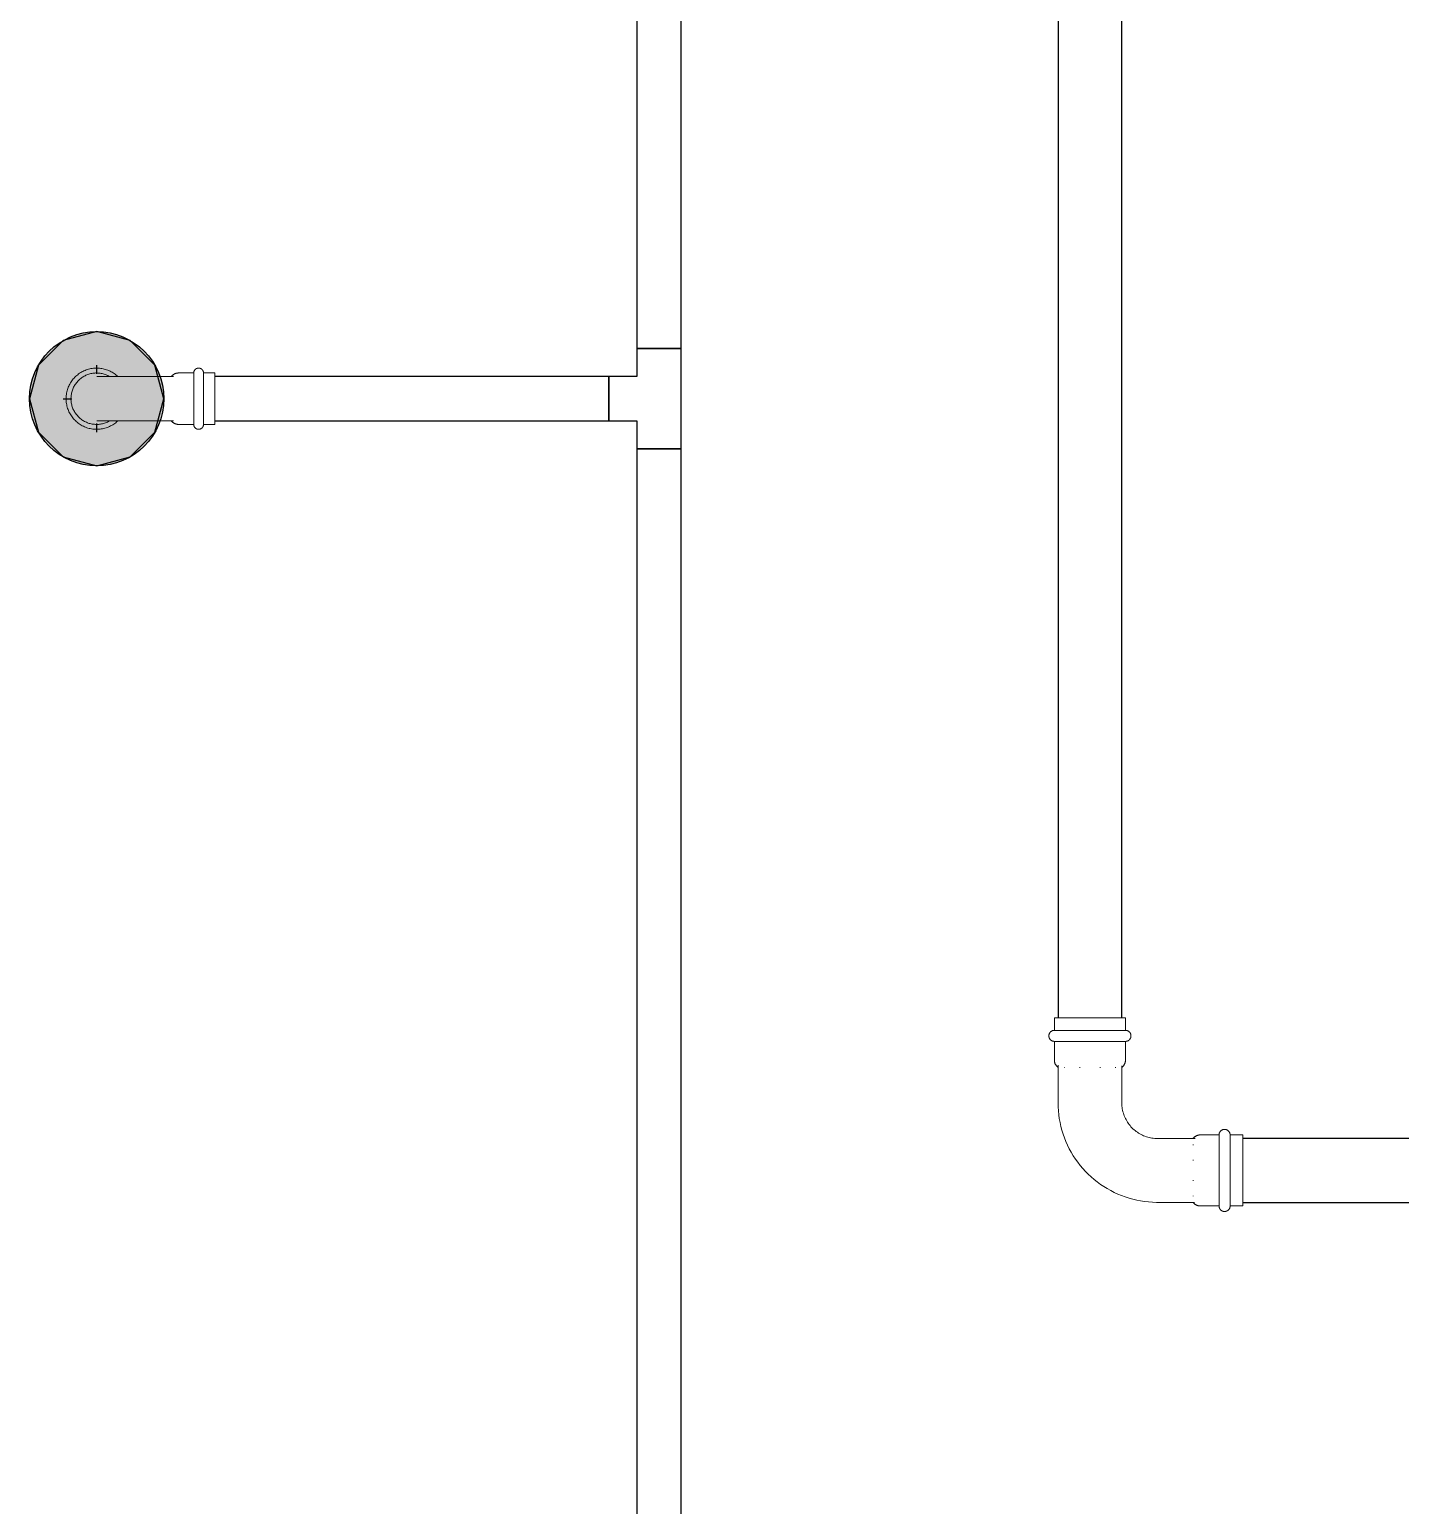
# Model space of a CAD drawing. Header units: inches. Extents: x -3327 to -1, y 8 to 1328.
# Drawn here: x -2952.58 to -2911.75, y 966.44 to 1010.41 of the extents above; entities that cross this region are included whole.
import ezdxf

# ---------------------------------------------------------------- set-up
doc = ezdxf.new("R2010")
doc.units = ezdxf.units.IN
doc.header["$MEASUREMENT"] = 0
doc.layers.add('P-PIPE', color=3, linetype='Continuous', lineweight=9)
doc.layers.add('X - REF - FP', color=7, linetype='Continuous', true_color=0xb90000)

# ---------------------------------------------------------------- blocks, each defined once
blk = doc.blocks.new('Victaulic-VicPress316-Elbow 90-45deg Style P568_P571 - Standard-V4-SECOND LEVEL')
at = {"layer": 'P-PIPE'}
for p, q in [((-1.059, 4.55), (-1.059, 4.174)), ((1.059, 4.55), (-1.059, 4.55)), ((1.059, 4.174), (1.059, 4.55)), ((-1.059, 4.174), (1.059, 4.174)), ((-1.059, 3.845), (-1.059, 3.289)), ((-1.059, 3.845), (1.059, 3.845)), ((1.059, 3.289), (1.059, 3.845)), ((-0.95, 3.136), (-0.95, 2.015)), ((0.95, 2.015), (0.95, 3.119)), ((-0.769, 3.071), (-0.753, 3.071)), ((-0.312, 3.071), (-0.294, 3.071)), ((0.294, 3.071), (0.312, 3.071)), ((0.753, 3.071), (0.769, 3.071)), ((-4.174, 1.059), (-4.55, 1.059)), ((-4.55, 1.059), (-4.55, -1.059)), ((-4.174, -1.059), (-4.174, 1.059)), ((-3.289, 1.059), (-3.845, 1.059)), ((-3.845, -1.059), (-3.845, 1.059)), ((-2.015, 0.95), (-3.119, 0.95)), ((-3.071, 0.753), (-3.071, 0.769)), ((-3.071, 0.294), (-3.071, 0.312)), ((-3.071, -0.312), (-3.071, -0.294)), ((-3.071, -0.769), (-3.071, -0.753)), ((-4.55, -1.059), (-4.174, -1.059)), ((-3.845, -1.059), (-3.289, -1.059)), ((-3.134, -0.95), (-2.015, -0.95))]:
    blk.add_line(p, q, dxfattribs=at)
at = {"layer": 'P-PIPE', "flags": 128}
for points in [[(-1.059, 3.845), (-1.066, 3.846), (-1.072, 3.846), (-1.079, 3.847), (-1.085, 3.848), (-1.092, 3.849), (-1.098, 3.85), (-1.104, 3.852), (-1.111, 3.854), (-1.117, 3.856), (-1.123, 3.858), (-1.129, 3.861), (-1.135, 3.864), (-1.141, 3.867), (-1.146, 3.871), (-1.152, 3.874), (-1.157, 3.878), (-1.162, 3.882), (-1.167, 3.886), (-1.172, 3.891), (-1.177, 3.895), (-1.181, 3.9), (-1.186, 3.905), (-1.19, 3.91), (-1.194, 3.916), (-1.197, 3.921), (-1.201, 3.927), (-1.204, 3.932), (-1.207, 3.938), (-1.21, 3.944), (-1.212, 3.95), (-1.215, 3.957), (-1.217, 3.963), (-1.218, 3.969), (-1.22, 3.976), (-1.221, 3.982), (-1.222, 3.989), (-1.223, 3.995), (-1.223, 4.002), (-1.223, 4.008), (-1.223, 4.015), (-1.223, 4.021), (-1.223, 4.028), (-1.222, 4.034), (-1.221, 4.041), (-1.219, 4.047), (-1.218, 4.054), (-1.216, 4.06), (-1.214, 4.066), (-1.211, 4.072), (-1.209, 4.078), (-1.206, 4.084), (-1.203, 4.09), (-1.199, 4.096), (-1.196, 4.101), (-1.192, 4.107), (-1.188, 4.112), (-1.184, 4.117), (-1.179, 4.122), (-1.175, 4.127), (-1.17, 4.131), (-1.165, 4.136), (-1.16, 4.14), (-1.155, 4.144), (-1.149, 4.147), (-1.144, 4.151), (-1.138, 4.154), (-1.132, 4.157), (-1.126, 4.16), (-1.12, 4.163), (-1.114, 4.165), (-1.108, 4.167), (-1.102, 4.169), (-1.095, 4.17), (-1.089, 4.172), (-1.082, 4.173), (-1.076, 4.174), (-1.069, 4.174), (-1.063, 4.174), (-1.059, 4.174)], [(1.059, 4.174), (1.058, 4.174), (1.056, 4.174), (1.051, 4.174), (1.045, 4.174), (1.038, 4.174), (1.029, 4.174), (1.018, 4.174), (1.005, 4.174), (0.991, 4.174), (0.975, 4.174), (0.958, 4.174), (0.939, 4.174), (0.919, 4.174), (0.897, 4.174), (0.874, 4.174), (0.849, 4.174), (0.823, 4.174), (0.796, 4.174), (0.768, 4.174), (0.738, 4.174), (0.707, 4.174), (0.675, 4.174), (0.642, 4.174), (0.607, 4.174), (0.572, 4.174), (0.536, 4.174), (0.499, 4.174), (0.461, 4.174), (0.423, 4.174), (0.384, 4.174), (0.344, 4.174), (0.304, 4.174), (0.263, 4.174), (0.222, 4.174), (0.18, 4.174), (0.138, 4.174), (0.096, 4.174), (0.054, 4.174), (0.011, 4.174), (-0.031, 4.174), (-0.073, 4.174), (-0.115, 4.174), (-0.157, 4.174), (-0.199, 4.174), (-0.241, 4.174), (-0.282, 4.174), (-0.322, 4.174), (-0.362, 4.174), (-0.402, 4.174), (-0.441, 4.174), (-0.479, 4.174), (-0.516, 4.174), (-0.553, 4.174), (-0.588, 4.174), (-0.623, 4.174), (-0.657, 4.174), (-0.69, 4.174), (-0.721, 4.174), (-0.752, 4.174), (-0.781, 4.174), (-0.809, 4.174), (-0.836, 4.174), (-0.861, 4.174), (-0.885, 4.174), (-0.907, 4.174), (-0.929, 4.174), (-0.948, 4.174), (-0.966, 4.174), (-0.983, 4.174), (-0.998, 4.174), (-1.011, 4.174), (-1.023, 4.174), (-1.033, 4.174), (-1.042, 4.174), (-1.048, 4.174), (-1.054, 4.174), (-1.057, 4.174), (-1.059, 4.174), (-1.059, 4.174)], [(-1.059, 4.174), (-1.058, 4.174), (-1.056, 4.174), (-1.051, 4.174), (-1.045, 4.174), (-1.038, 4.174), (-1.029, 4.174), (-1.018, 4.174)], [(1.023, 4.174), (1.033, 4.174), (1.042, 4.174), (1.048, 4.174), (1.054, 4.174), (1.057, 4.174), (1.059, 4.174), (1.059, 4.174)], [(1.059, 4.174), (1.066, 4.174), (1.072, 4.174), (1.079, 4.173), (1.085, 4.172), (1.092, 4.171), (1.098, 4.17), (1.104, 4.168), (1.111, 4.166), (1.117, 4.164), (1.123, 4.162), (1.129, 4.159), (1.135, 4.156), (1.141, 4.153), (1.146, 4.149), (1.152, 4.146), (1.157, 4.142), (1.162, 4.138), (1.167, 4.134), (1.172, 4.129), (1.177, 4.125), (1.181, 4.12), (1.186, 4.115), (1.19, 4.11), (1.194, 4.104), (1.197, 4.099), (1.201, 4.093), (1.204, 4.088), (1.207, 4.082), (1.21, 4.076), (1.212, 4.07), (1.215, 4.063), (1.217, 4.057), (1.218, 4.051), (1.22, 4.044), (1.221, 4.038), (1.222, 4.031), (1.223, 4.025), (1.223, 4.018), (1.223, 4.012), (1.223, 4.005), (1.223, 3.999), (1.223, 3.992), (1.222, 3.986), (1.221, 3.979), (1.219, 3.973), (1.218, 3.966), (1.216, 3.96), (1.214, 3.954), (1.211, 3.948), (1.209, 3.942), (1.206, 3.936), (1.203, 3.93), (1.199, 3.924), (1.196, 3.919), (1.192, 3.913), (1.188, 3.908), (1.184, 3.903), (1.179, 3.898), (1.175, 3.893), (1.17, 3.889), (1.165, 3.884), (1.16, 3.88), (1.155, 3.876), (1.149, 3.873), (1.144, 3.869), (1.138, 3.866), (1.132, 3.863), (1.126, 3.86), (1.12, 3.857), (1.114, 3.855), (1.108, 3.853), (1.102, 3.851), (1.095, 3.85), (1.089, 3.848), (1.082, 3.847), (1.076, 3.846), (1.069, 3.846), (1.063, 3.846), (1.059, 3.845)], [(-1.059, 3.845), (-1.058, 3.845), (-1.056, 3.845), (-1.051, 3.845), (-1.045, 3.845), (-1.038, 3.845), (-1.029, 3.845), (-1.018, 3.845), (-1.005, 3.845), (-0.991, 3.845), (-0.975, 3.845), (-0.958, 3.845), (-0.939, 3.845), (-0.919, 3.845), (-0.897, 3.845), (-0.874, 3.845), (-0.849, 3.845), (-0.823, 3.845), (-0.796, 3.845), (-0.768, 3.845), (-0.738, 3.845), (-0.707, 3.845), (-0.675, 3.845), (-0.642, 3.845), (-0.607, 3.845), (-0.572, 3.845), (-0.536, 3.845), (-0.499, 3.845), (-0.461, 3.845), (-0.423, 3.845), (-0.384, 3.845), (-0.344, 3.845), (-0.304, 3.845), (-0.263, 3.845), (-0.222, 3.845), (-0.18, 3.845), (-0.138, 3.845), (-0.096, 3.845), (-0.054, 3.845), (-0.011, 3.845), (0.031, 3.845), (0.073, 3.845), (0.115, 3.845), (0.157, 3.845), (0.199, 3.845), (0.241, 3.845), (0.282, 3.845), (0.322, 3.845), (0.362, 3.845), (0.402, 3.845), (0.441, 3.845), (0.479, 3.845), (0.516, 3.845), (0.553, 3.845), (0.588, 3.845), (0.623, 3.845), (0.657, 3.845), (0.69, 3.845), (0.721, 3.845), (0.752, 3.845), (0.781, 3.845), (0.809, 3.845), (0.836, 3.845), (0.861, 3.845), (0.885, 3.845), (0.907, 3.845), (0.929, 3.845), (0.948, 3.845), (0.966, 3.845), (0.983, 3.845), (0.998, 3.845), (1.011, 3.845), (1.023, 3.845), (1.033, 3.845), (1.042, 3.845), (1.048, 3.845), (1.054, 3.845), (1.057, 3.845), (1.059, 3.845), (1.059, 3.845)], [(-1.023, 3.845), (-1.033, 3.845), (-1.042, 3.845), (-1.048, 3.845), (-1.054, 3.845), (-1.057, 3.845), (-1.059, 3.845), (-1.059, 3.845)], [(1.059, 3.845), (1.058, 3.845), (1.056, 3.845), (1.051, 3.845), (1.045, 3.845), (1.038, 3.845), (1.029, 3.845), (1.018, 3.845)], [(-0.95, 3.071), (-0.959, 3.078), (-0.967, 3.085), (-0.975, 3.092), (-0.983, 3.1), (-0.99, 3.108), (-0.997, 3.116), (-1.004, 3.125), (-1.01, 3.133), (-1.016, 3.143), (-1.022, 3.152), (-1.027, 3.161), (-1.032, 3.171), (-1.037, 3.181), (-1.041, 3.191), (-1.045, 3.201), (-1.048, 3.212), (-1.051, 3.222), (-1.053, 3.233), (-1.055, 3.244), (-1.057, 3.254), (-1.058, 3.265), (-1.059, 3.276), (-1.059, 3.287), (-1.059, 3.289)], [(1.059, 3.289), (1.059, 3.278), (1.058, 3.267), (1.057, 3.256), (1.056, 3.246), (1.054, 3.235), (1.051, 3.224), (1.048, 3.214), (1.045, 3.203), (1.042, 3.193), (1.037, 3.183), (1.033, 3.173), (1.028, 3.163), (1.023, 3.154), (1.017, 3.144), (1.011, 3.135), (1.005, 3.126), (0.998, 3.118), (0.991, 3.109), (0.984, 3.101), (0.976, 3.094), (0.968, 3.086), (0.96, 3.079), (0.952, 3.072), (0.95, 3.071)], [(-0.95, 2.015), (-0.951, 1.973), (-0.953, 1.93), (-0.958, 1.888), (-0.964, 1.846), (-0.971, 1.804), (-0.981, 1.762), (-0.991, 1.721), (-1.004, 1.68), (-1.018, 1.64), (-1.034, 1.6), (-1.051, 1.562), (-1.07, 1.523), (-1.091, 1.486), (-1.113, 1.449), (-1.136, 1.414), (-1.161, 1.379), (-1.187, 1.345), (-1.214, 1.313), (-1.243, 1.281), (-1.273, 1.251), (-1.304, 1.222), (-1.337, 1.194), (-1.37, 1.168), (-1.404, 1.143), (-1.44, 1.119), (-1.476, 1.097), (-1.513, 1.076), (-1.551, 1.056), (-1.59, 1.039), (-1.629, 1.022), (-1.669, 1.008), (-1.71, 0.995), (-1.751, 0.983), (-1.792, 0.974), (-1.834, 0.965), (-1.876, 0.959), (-1.919, 0.954), (-1.961, 0.951), (-2.004, 0.95), (-2.015, 0.95)], [(-2.015, -0.95), (-1.897, -0.948), (-1.778, -0.941), (-1.66, -0.929), (-1.543, -0.912), (-1.426, -0.891), (-1.31, -0.865), (-1.196, -0.835), (-1.082, -0.799), (-0.971, -0.76), (-0.861, -0.716), (-0.752, -0.668), (-0.646, -0.615), (-0.542, -0.558), (-0.44, -0.497), (-0.341, -0.432), (-0.244, -0.363), (-0.151, -0.29), (-0.06, -0.214), (0.028, -0.134), (0.112, -0.051), (0.193, 0.036), (0.27, 0.126), (0.344, 0.219), (0.414, 0.315), (0.48, 0.413), (0.542, 0.514), (0.6, 0.618), (0.654, 0.723), (0.703, 0.831), (0.748, 0.941), (0.789, 1.052), (0.826, 1.165), (0.857, 1.279), (0.884, 1.395), (0.907, 1.511), (0.925, 1.629), (0.938, 1.746), (0.946, 1.865), (0.95, 1.983), (0.95, 2.015)], [(-4.174, 1.059), (-4.174, 1.066), (-4.174, 1.072), (-4.173, 1.079), (-4.172, 1.085), (-4.171, 1.092), (-4.17, 1.098), (-4.168, 1.104), (-4.166, 1.111), (-4.164, 1.117), (-4.162, 1.123), (-4.159, 1.129), (-4.156, 1.135), (-4.153, 1.141), (-4.149, 1.146), (-4.146, 1.152), (-4.142, 1.157), (-4.138, 1.162), (-4.134, 1.167), (-4.129, 1.172), (-4.125, 1.177), (-4.12, 1.181), (-4.115, 1.186), (-4.11, 1.19), (-4.104, 1.194), (-4.099, 1.197), (-4.093, 1.201), (-4.088, 1.204), (-4.082, 1.207), (-4.076, 1.21), (-4.07, 1.212), (-4.063, 1.215), (-4.057, 1.217), (-4.051, 1.218), (-4.044, 1.22), (-4.038, 1.221), (-4.031, 1.222), (-4.025, 1.223), (-4.018, 1.223), (-4.012, 1.223), (-4.005, 1.223), (-3.999, 1.223), (-3.992, 1.223), (-3.986, 1.222), (-3.979, 1.221), (-3.973, 1.219), (-3.966, 1.218), (-3.96, 1.216), (-3.954, 1.214), (-3.948, 1.211), (-3.942, 1.209), (-3.936, 1.206), (-3.93, 1.203), (-3.924, 1.199), (-3.919, 1.196), (-3.913, 1.192), (-3.908, 1.188), (-3.903, 1.184), (-3.898, 1.179), (-3.893, 1.175), (-3.889, 1.17), (-3.884, 1.165), (-3.88, 1.16), (-3.876, 1.155), (-3.873, 1.149), (-3.869, 1.144), (-3.866, 1.138), (-3.863, 1.132), (-3.86, 1.126), (-3.857, 1.12), (-3.855, 1.114), (-3.853, 1.108), (-3.851, 1.102), (-3.85, 1.095), (-3.848, 1.089), (-3.847, 1.082), (-3.846, 1.076), (-3.846, 1.069), (-3.846, 1.063), (-3.845, 1.059)], [(-4.174, 1.059), (-4.174, 1.058), (-4.174, 1.056), (-4.174, 1.051), (-4.174, 1.045), (-4.174, 1.038), (-4.174, 1.029), (-4.174, 1.018), (-4.174, 1.005), (-4.174, 0.991), (-4.174, 0.975), (-4.174, 0.958), (-4.174, 0.939), (-4.174, 0.919), (-4.174, 0.897), (-4.174, 0.874), (-4.174, 0.849), (-4.174, 0.823), (-4.174, 0.796), (-4.174, 0.768), (-4.174, 0.738), (-4.174, 0.707), (-4.174, 0.675), (-4.174, 0.642), (-4.174, 0.607), (-4.174, 0.572), (-4.174, 0.536), (-4.174, 0.499), (-4.174, 0.461), (-4.174, 0.423), (-4.174, 0.384), (-4.174, 0.344), (-4.174, 0.304), (-4.174, 0.263), (-4.174, 0.222), (-4.174, 0.18), (-4.174, 0.138), (-4.174, 0.096), (-4.174, 0.054), (-4.174, 0.011), (-4.174, -0.031), (-4.174, -0.073), (-4.174, -0.115), (-4.174, -0.157), (-4.174, -0.199), (-4.174, -0.241), (-4.174, -0.282), (-4.174, -0.322), (-4.174, -0.362), (-4.174, -0.402), (-4.174, -0.441), (-4.174, -0.479), (-4.174, -0.516), (-4.174, -0.553), (-4.174, -0.588), (-4.174, -0.623), (-4.174, -0.657), (-4.174, -0.69), (-4.174, -0.721), (-4.174, -0.752), (-4.174, -0.781), (-4.174, -0.809), (-4.174, -0.836), (-4.174, -0.861), (-4.174, -0.885), (-4.174, -0.907), (-4.174, -0.929), (-4.174, -0.948), (-4.174, -0.966), (-4.174, -0.983), (-4.174, -0.998), (-4.174, -1.011), (-4.174, -1.023), (-4.174, -1.033), (-4.174, -1.042), (-4.174, -1.048), (-4.174, -1.054), (-4.174, -1.057), (-4.174, -1.059), (-4.174, -1.059)], [(-4.174, 1.023), (-4.174, 1.033), (-4.174, 1.042), (-4.174, 1.048), (-4.174, 1.054), (-4.174, 1.057), (-4.174, 1.059), (-4.174, 1.059)], [(-3.845, -1.059), (-3.845, -1.058), (-3.845, -1.056), (-3.845, -1.051), (-3.845, -1.045), (-3.845, -1.038), (-3.845, -1.029), (-3.845, -1.018), (-3.845, -1.005), (-3.845, -0.991), (-3.845, -0.975), (-3.845, -0.958), (-3.845, -0.939), (-3.845, -0.919), (-3.845, -0.897), (-3.845, -0.874), (-3.845, -0.849), (-3.845, -0.823), (-3.845, -0.796), (-3.845, -0.768), (-3.845, -0.738), (-3.845, -0.707), (-3.845, -0.675), (-3.845, -0.642), (-3.845, -0.607), (-3.845, -0.572), (-3.845, -0.536), (-3.845, -0.499), (-3.845, -0.461), (-3.845, -0.423), (-3.845, -0.384), (-3.845, -0.344), (-3.845, -0.304), (-3.845, -0.263), (-3.845, -0.222), (-3.845, -0.18), (-3.845, -0.138), (-3.845, -0.096), (-3.845, -0.054), (-3.845, -0.011), (-3.845, 0.031), (-3.845, 0.073), (-3.845, 0.115), (-3.845, 0.157), (-3.845, 0.199), (-3.845, 0.241), (-3.845, 0.282), (-3.845, 0.322), (-3.845, 0.362), (-3.845, 0.402), (-3.845, 0.441), (-3.845, 0.479), (-3.845, 0.516), (-3.845, 0.553), (-3.845, 0.588), (-3.845, 0.623), (-3.845, 0.657), (-3.845, 0.69), (-3.845, 0.721), (-3.845, 0.752), (-3.845, 0.781), (-3.845, 0.809), (-3.845, 0.836), (-3.845, 0.861), (-3.845, 0.885), (-3.845, 0.907), (-3.845, 0.929), (-3.845, 0.948), (-3.845, 0.966), (-3.845, 0.983), (-3.845, 0.998), (-3.845, 1.011), (-3.845, 1.023), (-3.845, 1.033), (-3.845, 1.042), (-3.845, 1.048), (-3.845, 1.054), (-3.845, 1.057), (-3.845, 1.059), (-3.845, 1.059)], [(-3.845, 1.059), (-3.845, 1.058), (-3.845, 1.056), (-3.845, 1.051), (-3.845, 1.045), (-3.845, 1.038), (-3.845, 1.029), (-3.845, 1.018)], [(-3.289, 1.059), (-3.278, 1.059), (-3.267, 1.058), (-3.256, 1.057), (-3.246, 1.056), (-3.235, 1.054), (-3.224, 1.051), (-3.214, 1.048), (-3.203, 1.045), (-3.193, 1.042), (-3.183, 1.037), (-3.173, 1.033), (-3.163, 1.028), (-3.154, 1.023), (-3.144, 1.017), (-3.135, 1.011), (-3.126, 1.005), (-3.118, 0.998), (-3.109, 0.991), (-3.101, 0.984), (-3.094, 0.976), (-3.086, 0.968), (-3.079, 0.96), (-3.072, 0.952), (-3.071, 0.95)], [(-4.174, -1.059), (-4.174, -1.058), (-4.174, -1.056), (-4.174, -1.051), (-4.174, -1.045), (-4.174, -1.038), (-4.174, -1.029), (-4.174, -1.018)], [(-3.845, -1.059), (-3.846, -1.066), (-3.846, -1.072), (-3.847, -1.079), (-3.848, -1.085), (-3.849, -1.092), (-3.85, -1.098), (-3.852, -1.104), (-3.854, -1.111), (-3.856, -1.117), (-3.858, -1.123), (-3.861, -1.129), (-3.864, -1.135), (-3.867, -1.141), (-3.871, -1.146), (-3.874, -1.152), (-3.878, -1.157), (-3.882, -1.162), (-3.886, -1.167), (-3.891, -1.172), (-3.895, -1.177), (-3.9, -1.181), (-3.905, -1.186), (-3.91, -1.19), (-3.916, -1.194), (-3.921, -1.197), (-3.927, -1.201), (-3.932, -1.204), (-3.938, -1.207), (-3.944, -1.21), (-3.95, -1.212), (-3.957, -1.215), (-3.963, -1.217), (-3.969, -1.218), (-3.976, -1.22), (-3.982, -1.221), (-3.989, -1.222), (-3.995, -1.223), (-4.002, -1.223), (-4.008, -1.223), (-4.015, -1.223), (-4.021, -1.223), (-4.028, -1.223), (-4.034, -1.222), (-4.041, -1.221), (-4.047, -1.219), (-4.054, -1.218), (-4.06, -1.216), (-4.066, -1.214), (-4.072, -1.211), (-4.078, -1.209), (-4.084, -1.206), (-4.09, -1.203), (-4.096, -1.199), (-4.101, -1.196), (-4.107, -1.192), (-4.112, -1.188), (-4.117, -1.184), (-4.122, -1.179), (-4.127, -1.175), (-4.131, -1.17), (-4.136, -1.165), (-4.14, -1.16), (-4.144, -1.155), (-4.147, -1.149), (-4.151, -1.144), (-4.154, -1.138), (-4.157, -1.132), (-4.16, -1.126), (-4.163, -1.12), (-4.165, -1.114), (-4.167, -1.108), (-4.169, -1.102), (-4.17, -1.095), (-4.172, -1.089), (-4.173, -1.082), (-4.174, -1.076), (-4.174, -1.069), (-4.174, -1.063), (-4.174, -1.059)], [(-3.845, -1.023), (-3.845, -1.033), (-3.845, -1.042), (-3.845, -1.048), (-3.845, -1.054), (-3.845, -1.057), (-3.845, -1.059), (-3.845, -1.059)], [(-3.071, -0.95), (-3.078, -0.959), (-3.085, -0.967), (-3.092, -0.975), (-3.1, -0.983), (-3.108, -0.99), (-3.116, -0.997), (-3.125, -1.004), (-3.133, -1.01), (-3.143, -1.016), (-3.152, -1.022), (-3.161, -1.027), (-3.171, -1.032), (-3.181, -1.037), (-3.191, -1.041), (-3.201, -1.045), (-3.212, -1.048), (-3.222, -1.051), (-3.233, -1.053), (-3.244, -1.055), (-3.254, -1.057), (-3.265, -1.058), (-3.276, -1.059), (-3.287, -1.059), (-3.289, -1.059)]]:
    blk.add_lwpolyline(points, dxfattribs=at)
blk = doc.blocks.new('Victaulic-VicPress316-Elbow 90-45deg Style P568_P571 - Standard-V2-SECOND LEVEL')
at = {"layer": 'P-PIPE'}
for p, q in [((-3203.704, 731.097), (-3203.704, 730.203)), ((-3202.389, 730.206), (-3202.389, 731.097)), ((-3203.813, 730.051), (-3203.813, 729.6)), ((-3202.28, 729.6), (-3202.28, 730.051)), ((-3203.046, 729.6), (-3203.813, 729.6)), ((-3202.28, 729.6), (-3203.046, 729.6)), ((-3203.813, 729.309), (-3203.813, 728.97)), ((-3203.046, 729.309), (-3203.813, 729.309)), ((-3202.28, 729.309), (-3203.046, 729.309)), ((-3202.28, 728.97), (-3202.28, 729.309)), ((-3203.813, 728.97), (-3203.046, 728.97)), ((-3203.046, 728.97), (-3202.28, 728.97))]:
    blk.add_line(p, q, dxfattribs=at)
at = {"layer": 'P-PIPE', "flags": 128}
for points in [[(-3203.046, 733.402), (-3203.083, 733.401), (-3203.119, 733.399), (-3203.155, 733.395), (-3203.191, 733.39), (-3203.227, 733.384), (-3203.263, 733.376), (-3203.298, 733.366), (-3203.333, 733.356), (-3203.367, 733.344), (-3203.401, 733.33), (-3203.434, 733.315), (-3203.467, 733.299), (-3203.499, 733.281), (-3203.53, 733.263), (-3203.561, 733.243), (-3203.591, 733.222), (-3203.619, 733.199), (-3203.647, 733.176), (-3203.674, 733.151), (-3203.7, 733.125), (-3203.725, 733.099), (-3203.749, 733.071), (-3203.772, 733.043), (-3203.793, 733.013), (-3203.813, 732.983), (-3203.833, 732.952), (-3203.85, 732.92), (-3203.867, 732.887), (-3203.882, 732.854), (-3203.896, 732.82), (-3203.909, 732.786), (-3203.92, 732.751), (-3203.93, 732.716), (-3203.938, 732.681), (-3203.945, 732.645), (-3203.95, 732.609), (-3203.954, 732.573), (-3203.957, 732.536), (-3203.958, 732.5), (-3203.958, 732.463), (-3203.956, 732.427), (-3203.953, 732.391), (-3203.948, 732.354), (-3203.942, 732.318), (-3203.934, 732.283), (-3203.925, 732.247), (-3203.915, 732.212), (-3203.903, 732.178), (-3203.89, 732.144), (-3203.875, 732.11), (-3203.859, 732.078), (-3203.842, 732.045), (-3203.824, 732.014), (-3203.804, 731.983), (-3203.783, 731.953), (-3203.761, 731.924), (-3203.738, 731.896), (-3203.714, 731.869)], [(-3203.046, 733.257), (-3203.077, 733.256), (-3203.107, 733.254), (-3203.138, 733.251), (-3203.168, 733.247), (-3203.198, 733.241), (-3203.228, 733.235), (-3203.258, 733.227), (-3203.287, 733.218), (-3203.316, 733.207), (-3203.345, 733.196), (-3203.373, 733.183), (-3203.4, 733.17), (-3203.427, 733.155), (-3203.453, 733.139), (-3203.479, 733.123), (-3203.504, 733.105), (-3203.528, 733.086), (-3203.551, 733.066), (-3203.574, 733.046), (-3203.596, 733.024), (-3203.617, 733.002), (-3203.637, 732.978), (-3203.656, 732.954), (-3203.674, 732.93), (-3203.691, 732.904), (-3203.707, 732.878), (-3203.722, 732.851), (-3203.736, 732.824), (-3203.749, 732.796), (-3203.76, 732.768), (-3203.771, 732.739), (-3203.78, 732.71), (-3203.789, 732.68), (-3203.796, 732.65), (-3203.801, 732.62), (-3203.806, 732.59), (-3203.809, 732.559), (-3203.812, 732.529), (-3203.812, 732.498), (-3203.812, 732.468), (-3203.811, 732.437), (-3203.808, 732.406), (-3203.804, 732.376), (-3203.799, 732.346), (-3203.792, 732.316), (-3203.785, 732.286), (-3203.776, 732.257), (-3203.766, 732.228), (-3203.755, 732.199), (-3203.743, 732.171), (-3203.73, 732.143), (-3203.715, 732.116), (-3203.704, 732.096)], [(-3202.389, 731.858), (-3202.367, 731.881), (-3202.343, 731.909), (-3202.32, 731.937), (-3202.299, 731.967), (-3202.279, 731.997), (-3202.26, 732.028), (-3202.242, 732.06), (-3202.225, 732.093), (-3202.21, 732.126), (-3202.196, 732.16), (-3202.183, 732.194), (-3202.172, 732.229), (-3202.163, 732.264), (-3202.154, 732.299), (-3202.147, 732.335), (-3202.142, 732.371), (-3202.138, 732.407), (-3202.135, 732.444), (-3202.134, 732.48), (-3202.134, 732.517), (-3202.136, 732.553), (-3202.139, 732.589), (-3202.144, 732.626), (-3202.15, 732.662), (-3202.158, 732.697), (-3202.167, 732.733), (-3202.177, 732.768), (-3202.189, 732.802), (-3202.202, 732.836), (-3202.217, 732.87), (-3202.233, 732.902), (-3202.25, 732.935), (-3202.268, 732.966), (-3202.288, 732.997), (-3202.309, 733.027), (-3202.331, 733.056), (-3202.354, 733.084), (-3202.378, 733.111), (-3202.404, 733.137), (-3202.43, 733.163), (-3202.457, 733.187), (-3202.486, 733.21), (-3202.515, 733.231), (-3202.545, 733.252), (-3202.576, 733.271), (-3202.608, 733.29), (-3202.64, 733.307), (-3202.673, 733.322), (-3202.706, 733.336), (-3202.741, 733.349), (-3202.775, 733.361), (-3202.81, 733.371), (-3202.846, 733.38), (-3202.881, 733.387), (-3202.917, 733.393), (-3202.954, 733.397), (-3202.99, 733.4), (-3203.026, 733.402), (-3203.046, 733.402)], [(-3202.385, 732.102), (-3202.37, 732.129), (-3202.356, 732.156), (-3202.343, 732.184), (-3202.332, 732.212), (-3202.321, 732.241), (-3202.312, 732.27), (-3202.304, 732.3), (-3202.297, 732.33), (-3202.291, 732.36), (-3202.286, 732.39), (-3202.283, 732.421), (-3202.281, 732.451), (-3202.28, 732.482), (-3202.28, 732.512), (-3202.281, 732.543), (-3202.284, 732.574), (-3202.288, 732.604), (-3202.293, 732.634), (-3202.3, 732.664), (-3202.307, 732.694), (-3202.316, 732.723), (-3202.326, 732.752), (-3202.337, 732.781), (-3202.349, 732.809), (-3202.362, 732.837), (-3202.377, 732.864), (-3202.392, 732.89), (-3202.409, 732.916), (-3202.426, 732.941), (-3202.445, 732.966), (-3202.464, 732.989), (-3202.485, 733.012), (-3202.506, 733.034), (-3202.528, 733.055), (-3202.551, 733.075), (-3202.575, 733.095), (-3202.6, 733.113), (-3202.625, 733.13), (-3202.651, 733.147), (-3202.677, 733.162), (-3202.705, 733.176), (-3202.732, 733.189), (-3202.761, 733.201), (-3202.789, 733.212), (-3202.818, 733.222), (-3202.848, 733.23), (-3202.878, 733.238), (-3202.908, 733.244), (-3202.938, 733.249), (-3202.968, 733.253), (-3202.999, 733.255), (-3203.029, 733.256), (-3203.046, 733.257)], [(-3203.704, 732.49), (-3203.704, 732.489), (-3203.704, 732.486), (-3203.704, 732.48), (-3203.704, 732.472), (-3203.704, 732.462), (-3203.704, 732.45), (-3203.704, 732.436), (-3203.704, 732.419), (-3203.704, 732.401), (-3203.704, 732.38), (-3203.704, 732.357), (-3203.704, 732.333), (-3203.704, 732.306), (-3203.704, 732.277), (-3203.704, 732.247), (-3203.704, 732.214), (-3203.704, 732.18), (-3203.704, 732.144), (-3203.704, 732.107), (-3203.704, 732.068), (-3203.704, 732.027), (-3203.704, 731.985), (-3203.704, 731.941), (-3203.704, 731.896), (-3203.704, 731.85), (-3203.704, 731.802), (-3203.704, 731.754), (-3203.704, 731.704), (-3203.704, 731.653), (-3203.704, 731.602), (-3203.704, 731.549), (-3203.704, 731.496), (-3203.704, 731.443), (-3203.704, 731.388), (-3203.704, 731.334), (-3203.704, 731.279), (-3203.704, 731.223), (-3203.704, 731.168), (-3203.704, 731.112), (-3203.704, 731.097)], [(-3202.389, 731.097), (-3202.389, 731.153), (-3202.389, 731.208), (-3202.389, 731.264), (-3202.389, 731.319), (-3202.389, 731.374), (-3202.389, 731.428), (-3202.389, 731.482), (-3202.389, 731.535), (-3202.389, 731.588), (-3202.389, 731.639), (-3202.389, 731.69), (-3202.389, 731.74), (-3202.389, 731.789), (-3202.389, 731.837), (-3202.389, 731.884), (-3202.389, 731.929), (-3202.389, 731.973), (-3202.389, 732.016), (-3202.389, 732.057), (-3202.389, 732.096), (-3202.389, 732.134), (-3202.389, 732.171), (-3202.389, 732.205), (-3202.389, 732.238), (-3202.389, 732.269), (-3202.389, 732.298), (-3202.389, 732.326), (-3202.389, 732.351), (-3202.389, 732.374), (-3202.389, 732.395), (-3202.389, 732.414), (-3202.389, 732.432), (-3202.389, 732.446), (-3202.389, 732.459), (-3202.389, 732.47), (-3202.389, 732.478), (-3202.389, 732.484), (-3202.389, 732.488), (-3202.389, 732.49), (-3202.389, 732.49)], [(-3203.813, 730.051), (-3203.812, 730.062), (-3203.812, 730.073), (-3203.811, 730.084), (-3203.809, 730.094), (-3203.807, 730.105), (-3203.805, 730.116), (-3203.802, 730.126), (-3203.799, 730.137), (-3203.795, 730.147), (-3203.791, 730.157), (-3203.787, 730.167), (-3203.782, 730.177), (-3203.777, 730.186), (-3203.771, 730.196), (-3203.765, 730.205), (-3203.759, 730.214), (-3203.752, 730.222), (-3203.745, 730.231), (-3203.738, 730.239), (-3203.73, 730.246), (-3203.722, 730.254), (-3203.714, 730.261), (-3203.705, 730.268), (-3203.704, 730.269)], [(-3202.389, 730.269), (-3202.38, 730.262), (-3202.372, 730.255), (-3202.364, 730.248), (-3202.356, 730.24), (-3202.348, 730.232), (-3202.341, 730.224), (-3202.335, 730.215), (-3202.328, 730.207), (-3202.322, 730.197), (-3202.317, 730.188), (-3202.311, 730.179), (-3202.306, 730.169), (-3202.302, 730.159), (-3202.298, 730.149), (-3202.294, 730.139), (-3202.291, 730.128), (-3202.288, 730.118), (-3202.285, 730.107), (-3202.283, 730.096), (-3202.282, 730.086), (-3202.281, 730.075), (-3202.28, 730.064), (-3202.28, 730.053), (-3202.28, 730.051)], [(-3203.813, 729.309), (-3203.818, 729.309), (-3203.824, 729.309), (-3203.83, 729.31), (-3203.836, 729.31), (-3203.841, 729.311), (-3203.847, 729.313), (-3203.853, 729.314), (-3203.858, 729.316), (-3203.864, 729.318), (-3203.869, 729.32), (-3203.875, 729.322), (-3203.88, 729.325), (-3203.885, 729.328), (-3203.89, 729.331), (-3203.895, 729.334), (-3203.899, 729.337), (-3203.904, 729.341), (-3203.908, 729.345), (-3203.913, 729.349), (-3203.917, 729.353), (-3203.921, 729.357), (-3203.925, 729.361), (-3203.928, 729.366), (-3203.932, 729.371), (-3203.935, 729.375), (-3203.938, 729.38), (-3203.941, 729.385), (-3203.944, 729.391), (-3203.946, 729.396), (-3203.948, 729.401), (-3203.95, 729.407), (-3203.952, 729.412), (-3203.953, 729.418), (-3203.955, 729.424), (-3203.956, 729.429), (-3203.957, 729.435), (-3203.957, 729.441), (-3203.958, 729.447), (-3203.958, 729.452), (-3203.958, 729.458), (-3203.958, 729.464), (-3203.957, 729.47), (-3203.956, 729.476), (-3203.955, 729.481), (-3203.954, 729.487), (-3203.953, 729.493), (-3203.951, 729.498), (-3203.949, 729.504), (-3203.947, 729.509), (-3203.945, 729.515), (-3203.942, 729.52), (-3203.94, 729.525), (-3203.937, 729.53), (-3203.934, 729.535), (-3203.93, 729.54), (-3203.927, 729.544), (-3203.923, 729.549), (-3203.919, 729.553), (-3203.915, 729.557), (-3203.911, 729.561), (-3203.906, 729.565), (-3203.902, 729.569), (-3203.897, 729.572), (-3203.892, 729.576), (-3203.888, 729.579), (-3203.882, 729.582), (-3203.877, 729.584), (-3203.872, 729.587), (-3203.867, 729.589), (-3203.861, 729.591), (-3203.856, 729.593), (-3203.85, 729.595), (-3203.845, 729.596), (-3203.839, 729.597), (-3203.833, 729.598), (-3203.827, 729.599), (-3203.821, 729.599), (-3203.816, 729.599), (-3203.813, 729.6)], [(-3203.046, 729.6), (-3203.077, 729.6), (-3203.107, 729.6), (-3203.138, 729.6), (-3203.168, 729.6), (-3203.198, 729.6), (-3203.228, 729.6), (-3203.258, 729.6), (-3203.287, 729.6), (-3203.316, 729.6), (-3203.345, 729.6), (-3203.373, 729.6), (-3203.4, 729.6), (-3203.427, 729.6), (-3203.453, 729.6), (-3203.479, 729.6), (-3203.504, 729.6), (-3203.528, 729.6), (-3203.551, 729.6), (-3203.574, 729.6), (-3203.596, 729.6), (-3203.617, 729.6), (-3203.637, 729.6), (-3203.656, 729.6), (-3203.674, 729.6), (-3203.691, 729.6), (-3203.707, 729.6), (-3203.722, 729.6), (-3203.736, 729.6), (-3203.749, 729.6), (-3203.76, 729.6), (-3203.771, 729.6), (-3203.78, 729.6), (-3203.789, 729.6), (-3203.796, 729.6), (-3203.801, 729.6), (-3203.806, 729.6), (-3203.809, 729.6), (-3203.812, 729.6), (-3203.812, 729.6), (-3203.813, 729.6)], [(-3203.813, 729.6), (-3203.812, 729.6), (-3203.81, 729.6), (-3203.807, 729.6), (-3203.803, 729.6), (-3203.797, 729.6), (-3203.791, 729.6), (-3203.783, 729.6), (-3203.774, 729.6)], [(-3202.28, 729.6), (-3202.28, 729.6), (-3202.282, 729.6), (-3202.285, 729.6), (-3202.289, 729.6), (-3202.295, 729.6), (-3202.302, 729.6), (-3202.309, 729.6), (-3202.318, 729.6), (-3202.329, 729.6), (-3202.34, 729.6), (-3202.353, 729.6), (-3202.366, 729.6), (-3202.381, 729.6), (-3202.397, 729.6), (-3202.413, 729.6), (-3202.431, 729.6), (-3202.45, 729.6), (-3202.47, 729.6), (-3202.49, 729.6), (-3202.512, 729.6), (-3202.534, 729.6), (-3202.558, 729.6), (-3202.582, 729.6), (-3202.606, 729.6), (-3202.632, 729.6), (-3202.658, 729.6), (-3202.685, 729.6), (-3202.712, 729.6), (-3202.74, 729.6), (-3202.768, 729.6), (-3202.797, 729.6), (-3202.826, 729.6), (-3202.856, 729.6), (-3202.886, 729.6), (-3202.916, 729.6), (-3202.946, 729.6), (-3202.977, 729.6), (-3203.007, 729.6), (-3203.038, 729.6), (-3203.046, 729.6)], [(-3202.321, 729.6), (-3202.312, 729.6), (-3202.304, 729.6), (-3202.297, 729.6), (-3202.291, 729.6), (-3202.286, 729.6), (-3202.283, 729.6), (-3202.281, 729.6), (-3202.28, 729.6), (-3202.28, 729.6)], [(-3202.28, 729.6), (-3202.274, 729.599), (-3202.268, 729.599), (-3202.262, 729.598), (-3202.256, 729.598), (-3202.251, 729.597), (-3202.245, 729.595), (-3202.239, 729.594), (-3202.234, 729.592), (-3202.228, 729.59), (-3202.223, 729.588), (-3202.218, 729.586), (-3202.212, 729.583), (-3202.207, 729.58), (-3202.202, 729.577), (-3202.197, 729.574), (-3202.193, 729.571), (-3202.188, 729.567), (-3202.184, 729.563), (-3202.179, 729.559), (-3202.175, 729.555), (-3202.171, 729.551), (-3202.167, 729.547), (-3202.164, 729.542), (-3202.16, 729.537), (-3202.157, 729.533), (-3202.154, 729.528), (-3202.151, 729.523), (-3202.149, 729.517), (-3202.146, 729.512), (-3202.144, 729.507), (-3202.142, 729.501), (-3202.14, 729.496), (-3202.139, 729.49), (-3202.137, 729.484), (-3202.136, 729.479), (-3202.135, 729.473), (-3202.135, 729.467), (-3202.134, 729.461), (-3202.134, 729.456), (-3202.134, 729.45), (-3202.134, 729.444), (-3202.135, 729.438), (-3202.136, 729.432), (-3202.137, 729.427), (-3202.138, 729.421), (-3202.139, 729.415), (-3202.141, 729.41), (-3202.143, 729.404), (-3202.145, 729.399), (-3202.147, 729.393), (-3202.15, 729.388), (-3202.152, 729.383), (-3202.155, 729.378), (-3202.159, 729.373), (-3202.162, 729.368), (-3202.165, 729.364), (-3202.169, 729.359), (-3202.173, 729.355), (-3202.177, 729.351), (-3202.181, 729.347), (-3202.186, 729.343), (-3202.19, 729.339), (-3202.195, 729.336), (-3202.2, 729.332), (-3202.205, 729.329), (-3202.21, 729.326), (-3202.215, 729.324), (-3202.22, 729.321), (-3202.225, 729.319), (-3202.231, 729.317), (-3202.236, 729.315), (-3202.242, 729.313), (-3202.248, 729.312), (-3202.253, 729.311), (-3202.259, 729.31), (-3202.265, 729.309), (-3202.271, 729.309), (-3202.276, 729.309), (-3202.28, 729.309)], [(-3203.771, 729.309), (-3203.78, 729.309), (-3203.789, 729.309), (-3203.796, 729.309), (-3203.801, 729.309), (-3203.806, 729.309), (-3203.809, 729.309), (-3203.812, 729.309), (-3203.812, 729.309), (-3203.813, 729.309)], [(-3203.813, 729.309), (-3203.812, 729.309), (-3203.81, 729.309), (-3203.807, 729.309), (-3203.803, 729.309), (-3203.797, 729.309), (-3203.791, 729.309), (-3203.783, 729.309), (-3203.774, 729.309), (-3203.763, 729.309), (-3203.752, 729.309), (-3203.74, 729.309), (-3203.726, 729.309), (-3203.711, 729.309), (-3203.695, 729.309), (-3203.679, 729.309), (-3203.661, 729.309), (-3203.642, 729.309), (-3203.622, 729.309), (-3203.602, 729.309), (-3203.58, 729.309), (-3203.558, 729.309), (-3203.534, 729.309), (-3203.51, 729.309), (-3203.486, 729.309), (-3203.46, 729.309), (-3203.434, 729.309), (-3203.407, 729.309), (-3203.38, 729.309), (-3203.352, 729.309), (-3203.324, 729.309), (-3203.295, 729.309), (-3203.266, 729.309), (-3203.236, 729.309), (-3203.206, 729.309), (-3203.176, 729.309), (-3203.146, 729.309), (-3203.116, 729.309), (-3203.085, 729.309), (-3203.054, 729.309), (-3203.046, 729.309)], [(-3203.046, 729.309), (-3203.015, 729.309), (-3202.985, 729.309), (-3202.954, 729.309), (-3202.924, 729.309), (-3202.894, 729.309), (-3202.864, 729.309), (-3202.834, 729.309), (-3202.805, 729.309), (-3202.776, 729.309), (-3202.748, 729.309), (-3202.72, 729.309), (-3202.692, 729.309), (-3202.665, 729.309), (-3202.639, 729.309), (-3202.613, 729.309), (-3202.588, 729.309), (-3202.564, 729.309), (-3202.541, 729.309), (-3202.518, 729.309), (-3202.496, 729.309), (-3202.475, 729.309), (-3202.455, 729.309), (-3202.436, 729.309), (-3202.418, 729.309), (-3202.401, 729.309), (-3202.385, 729.309), (-3202.37, 729.309), (-3202.356, 729.309), (-3202.343, 729.309), (-3202.332, 729.309), (-3202.321, 729.309), (-3202.312, 729.309), (-3202.304, 729.309), (-3202.297, 729.309), (-3202.291, 729.309), (-3202.286, 729.309), (-3202.283, 729.309), (-3202.281, 729.309), (-3202.28, 729.309), (-3202.28, 729.309)], [(-3202.28, 729.309), (-3202.28, 729.309), (-3202.282, 729.309), (-3202.285, 729.309), (-3202.289, 729.309), (-3202.295, 729.309), (-3202.302, 729.309), (-3202.309, 729.309), (-3202.318, 729.309)]]:
    blk.add_lwpolyline(points, dxfattribs=at)

msp = doc.modelspace()

# ---------------------------------------------------------------- hatches: boundary and pattern name
at = {"layer": 'X - REF - FP'}
h = msp.add_hatch(color=256, dxfattribs=at)
edge = h.paths.add_edge_path(flags=0)
edge.add_arc((-2950.582, 999.409), 2, 0, 360)
msp.add_hatch(color=256, dxfattribs=at).paths.add_polyline_path([(-2950.582, 997.409), (-2949.582, 997.677), (-2948.85, 998.409), (-2948.582, 999.409), (-2948.85, 1000.409), (-2949.582, 1001.141), (-2950.582, 1001.409), (-2951.582, 1001.141), (-2952.314, 1000.409), (-2952.582, 999.409), (-2952.314, 998.409), (-2951.582, 997.677)], flags=0)

# ---------------------------------------------------------------- linework, layer by layer
for p, q in [((-2934.49, 1028.35), (-2934.49, 1000.905)), ((-2933.175, 1000.905), (-2933.175, 1028.35)), ((-2921.95, 1026.45), (-2921.95, 980.968)), ((-2920.05, 980.968), (-2920.05, 1026.45)), ((-2950.582, 1001.409), (-2951.582, 1001.141)), ((-2949.582, 1001.141), (-2950.582, 1001.409)), ((-2951.582, 1001.141), (-2952.314, 1000.409)), ((-2948.85, 1000.409), (-2949.582, 1001.141)), ((-2933.175, 1000.905), (-2934.49, 1000.905)), ((-2934.49, 1000.905), (-2934.49, 1000.067)), ((-2934.49, 1000.905), (-2934.468, 1000.905)), ((-2934.468, 1000.905), (-2934.402, 1000.905)), ((-2934.402, 1000.905), (-2934.298, 1000.905)), ((-2934.298, 1000.905), (-2934.161, 1000.905)), ((-2934.161, 1000.905), (-2934.003, 1000.905)), ((-2934.003, 1000.905), (-2933.663, 1000.905)), ((-2933.663, 1000.905), (-2933.504, 1000.905)), ((-2933.504, 1000.905), (-2933.368, 1000.905)), ((-2933.368, 1000.905), (-2933.263, 1000.905)), ((-2933.263, 1000.905), (-2933.198, 1000.905)), ((-2933.198, 1000.905), (-2933.175, 1000.905)), ((-2933.175, 997.913), (-2933.175, 1000.905)), ((-2952.314, 1000.409), (-2952.582, 999.409)), ((-2950.582, 1000.145), (-2950.582, 1000.409)), ((-2948.582, 999.409), (-2948.85, 1000.409)), ((-2935.329, 1000.067), (-2947.062, 1000.067)), ((-2935.329, 1000.067), (-2935.329, 998.752)), ((-2934.49, 1000.067), (-2935.329, 1000.067)), ((-2935.329, 1000.045), (-2935.329, 1000.067)), ((-2935.329, 999.979), (-2935.329, 1000.045)), ((-2935.329, 999.874), (-2935.329, 999.979)), ((-2935.329, 999.738), (-2935.329, 999.874)), ((-2935.329, 999.58), (-2935.329, 999.738)), ((-2935.329, 999.239), (-2935.329, 999.58)), ((-2952.582, 999.409), (-2952.314, 998.409)), ((-2951.582, 999.409), (-2951.319, 999.409)), ((-2948.85, 998.409), (-2948.582, 999.409)), ((-2935.329, 999.081), (-2935.329, 999.239)), ((-2935.329, 998.945), (-2935.329, 999.081)), ((-2950.582, 998.409), (-2950.582, 998.674)), ((-2947.062, 998.752), (-2935.329, 998.752)), ((-2935.329, 998.84), (-2935.329, 998.945)), ((-2935.329, 998.774), (-2935.329, 998.84)), ((-2935.329, 998.752), (-2935.329, 998.774)), ((-2935.329, 998.752), (-2934.49, 998.752)), ((-2934.49, 998.752), (-2934.49, 997.913)), ((-2952.314, 998.409), (-2951.582, 997.677)), ((-2949.582, 997.677), (-2948.85, 998.409)), ((-2934.468, 997.913), (-2934.49, 997.913)), ((-2934.49, 997.913), (-2934.49, 941.405)), ((-2934.49, 997.913), (-2933.175, 997.913)), ((-2934.402, 997.913), (-2934.468, 997.913)), ((-2934.298, 997.913), (-2934.402, 997.913)), ((-2934.161, 997.913), (-2934.298, 997.913)), ((-2934.003, 997.913), (-2934.161, 997.913)), ((-2933.663, 997.913), (-2934.003, 997.913)), ((-2933.504, 997.913), (-2933.663, 997.913)), ((-2933.368, 997.913), (-2933.504, 997.913)), ((-2933.263, 997.913), (-2933.368, 997.913)), ((-2933.198, 997.913), (-2933.263, 997.913)), ((-2933.175, 997.913), (-2933.198, 997.913)), ((-2933.175, 941.405), (-2933.175, 997.913)), ((-2951.582, 997.677), (-2950.582, 997.409)), ((-2950.582, 997.409), (-2949.582, 997.677)), ((-2764.051, 977.367), (-2916.45, 977.367)), ((-2916.45, 975.467), (-2764.051, 975.467))]:
    msp.add_line(p, q, dxfattribs=at)
msp.add_circle((-2950.582, 999.409), 2, dxfattribs=at)

# ---------------------------------------------------------------- block references
for name, p, rotation in [('Victaulic-VicPress316-Elbow 90-45deg Style P568_P571 - Standard-V2-SECOND LEVEL', (-2218.092, 4202.455), 90), ('Victaulic-VicPress316-Elbow 90-45deg Style P568_P571 - Standard-V4-SECOND LEVEL', (-2921, 976.418), 270)]:
    msp.add_blockref(name, p, dxfattribs=dict(at, rotation=rotation))

doc.saveas('drawing.dxf')
